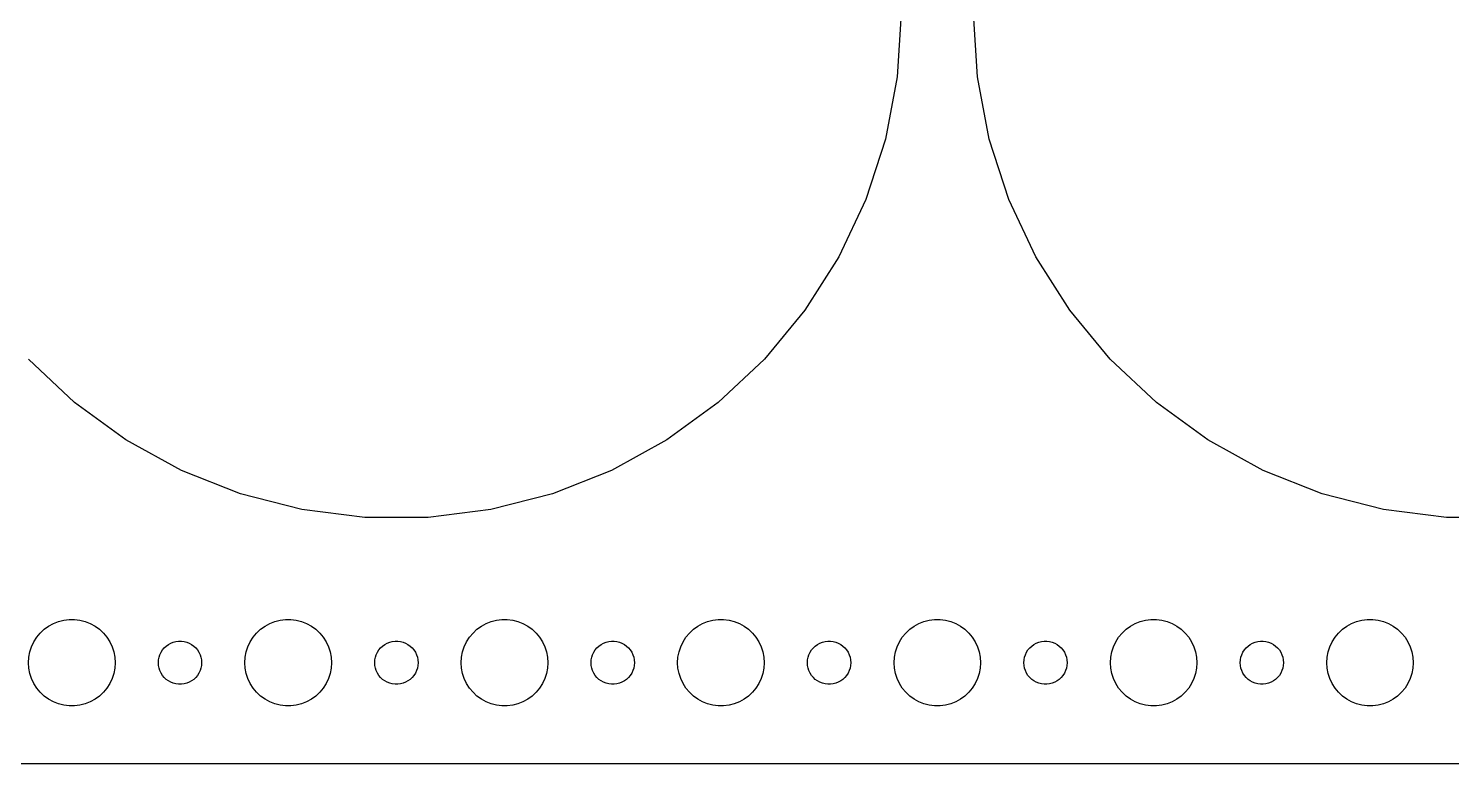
# Model space of a CAD drawing. Header units: metres. Extents: x -194 to 194, y 62 to 280.
# Drawn here: x -100.5 to -1.8, y 176 to 227 of the extents above; entities that cross this region are included whole.
import ezdxf

# ---------------------------------------------------------------- set-up
doc = ezdxf.new("R2010")
doc.units = ezdxf.units.M

msp = doc.modelspace()

# ---------------------------------------------------------------- linework, layer by layer
for p, q in [((-40, 228), (-40.276, 223.613)), ((-34.724, 223.613), (-35, 228)), ((-40.276, 223.613), (-41.0996, 219.296)), ((-33.9004, 219.296), (-34.724, 223.613)), ((-41.0996, 219.296), (-42.4578, 215.116)), ((-32.5422, 215.116), (-33.9004, 219.296)), ((-42.4578, 215.116), (-44.3293, 211.139)), ((-30.6707, 211.139), (-32.5422, 215.116)), ((-44.3293, 211.139), (-46.6844, 207.428)), ((-28.3156, 207.428), (-30.6707, 211.139)), ((-46.6844, 207.428), (-49.4861, 204.041)), ((-25.5139, 204.041), (-28.3156, 207.428)), ((-97.3098, 201.032), (-100.514, 204.041)), ((-49.4861, 204.041), (-52.6902, 201.032)), ((-22.3098, 201.032), (-25.5139, 204.041)), ((-93.7539, 198.449), (-97.3098, 201.032)), ((-52.6902, 201.032), (-56.2461, 198.449)), ((-18.7539, 198.449), (-22.3098, 201.032)), ((-89.9023, 196.331), (-93.7539, 198.449)), ((-56.2461, 198.449), (-60.0977, 196.331)), ((-14.9023, 196.331), (-18.7539, 198.449)), ((-85.8156, 194.713), (-89.9023, 196.331)), ((-60.0977, 196.331), (-64.1844, 194.713)), ((-10.8156, 194.713), (-14.9023, 196.331)), ((-81.5583, 193.62), (-85.8156, 194.713)), ((-64.1844, 194.713), (-68.4417, 193.62)), ((-6.55833, 193.62), (-10.8156, 194.713)), ((-77.1977, 193.069), (-81.5583, 193.62)), ((-68.4417, 193.62), (-72.8023, 193.069)), ((-2.19766, 193.069), (-6.55833, 193.62)), ((-72.8023, 193.069), (-77.1977, 193.069)), ((2.19766, 193.069), (-2.19766, 193.069)), ((-99.4123, 185.312), (-99.1075, 185.533)), ((-99.1075, 185.533), (-98.7773, 185.714)), ((-98.7773, 185.714), (-98.427, 185.853)), ((-98.427, 185.853), (-98.0621, 185.947)), ((-98.0621, 185.947), (-97.6884, 185.994)), ((-97.6884, 185.994), (-97.3116, 185.994)), ((-97.3116, 185.994), (-96.9379, 185.947)), ((-96.9379, 185.947), (-96.573, 185.853)), ((-96.573, 185.853), (-96.2227, 185.714)), ((-96.2227, 185.714), (-95.8925, 185.533)), ((-95.8925, 185.533), (-95.5877, 185.312)), ((-84.4123, 185.312), (-84.1075, 185.533)), ((-84.1075, 185.533), (-83.7773, 185.714)), ((-83.7773, 185.714), (-83.427, 185.853)), ((-83.427, 185.853), (-83.0621, 185.947)), ((-83.0621, 185.947), (-82.6884, 185.994)), ((-82.6884, 185.994), (-82.3116, 185.994)), ((-82.3116, 185.994), (-81.9379, 185.947)), ((-81.9379, 185.947), (-81.573, 185.853)), ((-81.573, 185.853), (-81.2227, 185.714)), ((-81.2227, 185.714), (-80.8925, 185.533)), ((-80.8925, 185.533), (-80.5877, 185.312)), ((-69.4123, 185.312), (-69.1075, 185.533)), ((-69.1075, 185.533), (-68.7773, 185.714)), ((-68.7773, 185.714), (-68.427, 185.853)), ((-68.427, 185.853), (-68.0621, 185.947)), ((-68.0621, 185.947), (-67.6884, 185.994)), ((-67.6884, 185.994), (-67.3116, 185.994)), ((-67.3116, 185.994), (-66.9379, 185.947)), ((-66.9379, 185.947), (-66.573, 185.853)), ((-66.573, 185.853), (-66.2227, 185.714)), ((-66.2227, 185.714), (-65.8925, 185.533)), ((-65.8925, 185.533), (-65.5877, 185.312)), ((-54.4123, 185.312), (-54.1075, 185.533)), ((-54.1075, 185.533), (-53.7773, 185.714)), ((-53.7773, 185.714), (-53.427, 185.853)), ((-53.427, 185.853), (-53.0621, 185.947)), ((-53.0621, 185.947), (-52.6884, 185.994)), ((-52.6884, 185.994), (-52.3116, 185.994)), ((-52.3116, 185.994), (-51.9379, 185.947)), ((-51.9379, 185.947), (-51.5729, 185.853)), ((-51.5729, 185.853), (-51.2227, 185.714)), ((-51.2227, 185.714), (-50.8925, 185.533)), ((-50.8925, 185.533), (-50.5877, 185.312)), ((-39.4123, 185.312), (-39.1075, 185.533)), ((-39.1075, 185.533), (-38.7773, 185.714)), ((-38.7773, 185.714), (-38.427, 185.853)), ((-38.427, 185.853), (-38.0621, 185.947)), ((-38.0621, 185.947), (-37.6884, 185.994)), ((-37.6884, 185.994), (-37.3116, 185.994)), ((-37.3116, 185.994), (-36.9379, 185.947)), ((-36.9379, 185.947), (-36.5729, 185.853)), ((-36.5729, 185.853), (-36.2227, 185.714)), ((-36.2227, 185.714), (-35.8925, 185.533)), ((-35.8925, 185.533), (-35.5877, 185.312)), ((-24.4123, 185.312), (-24.1075, 185.533)), ((-24.1075, 185.533), (-23.7773, 185.714)), ((-23.7773, 185.714), (-23.427, 185.853)), ((-23.427, 185.853), (-23.0621, 185.947)), ((-23.0621, 185.947), (-22.6884, 185.994)), ((-22.6884, 185.994), (-22.3116, 185.994)), ((-22.3116, 185.994), (-21.9379, 185.947)), ((-21.9379, 185.947), (-21.5729, 185.853)), ((-21.5729, 185.853), (-21.2227, 185.714)), ((-21.2227, 185.714), (-20.8925, 185.533)), ((-20.8925, 185.533), (-20.5877, 185.312)), ((-9.41226, 185.312), (-9.10747, 185.533)), ((-9.10747, 185.533), (-8.77733, 185.714)), ((-8.77733, 185.714), (-8.42705, 185.853)), ((-8.42705, 185.853), (-8.06213, 185.947)), ((-8.06213, 185.947), (-7.68837, 185.994)), ((-7.68837, 185.994), (-7.31161, 185.994)), ((-7.31161, 185.994), (-6.93785, 185.947)), ((-6.93785, 185.947), (-6.57294, 185.853)), ((-6.57294, 185.853), (-6.22266, 185.714)), ((-6.22266, 185.714), (-5.89252, 185.533)), ((-5.89252, 185.533), (-5.58772, 185.312)), ((-100.129, 184.445), (-99.927, 184.763)), ((-99.927, 184.763), (-99.6869, 185.054)), ((-99.6869, 185.054), (-99.4123, 185.312)), ((-95.5877, 185.312), (-95.3131, 185.054)), ((-95.3131, 185.054), (-95.073, 184.763)), ((-95.073, 184.763), (-94.8711, 184.445)), ((-90.2811, 184.473), (-90.0942, 184.497)), ((-90.0942, 184.497), (-89.9058, 184.497)), ((-89.9058, 184.497), (-89.7189, 184.473)), ((-85.1289, 184.445), (-84.927, 184.763)), ((-84.927, 184.763), (-84.6869, 185.054)), ((-84.6869, 185.054), (-84.4123, 185.312)), ((-80.5877, 185.312), (-80.3131, 185.054)), ((-80.3131, 185.054), (-80.073, 184.763)), ((-80.073, 184.763), (-79.8711, 184.445)), ((-75.2811, 184.473), (-75.0942, 184.497)), ((-75.0942, 184.497), (-74.9058, 184.497)), ((-74.9058, 184.497), (-74.7189, 184.473)), ((-70.1289, 184.445), (-69.927, 184.763)), ((-69.927, 184.763), (-69.6869, 185.054)), ((-69.6869, 185.054), (-69.4123, 185.312)), ((-65.5877, 185.312), (-65.3131, 185.054)), ((-65.3131, 185.054), (-65.073, 184.763)), ((-65.073, 184.763), (-64.8711, 184.445)), ((-60.2811, 184.473), (-60.0942, 184.497)), ((-60.0942, 184.497), (-59.9058, 184.497)), ((-59.9058, 184.497), (-59.7189, 184.473)), ((-55.1289, 184.445), (-54.927, 184.763)), ((-54.927, 184.763), (-54.6869, 185.054)), ((-54.6869, 185.054), (-54.4123, 185.312)), ((-50.5877, 185.312), (-50.3131, 185.054)), ((-50.3131, 185.054), (-50.0729, 184.763)), ((-50.0729, 184.763), (-49.8711, 184.445)), ((-45.2811, 184.473), (-45.0942, 184.497)), ((-45.0942, 184.497), (-44.9058, 184.497)), ((-44.9058, 184.497), (-44.7189, 184.473)), ((-40.1289, 184.445), (-39.927, 184.763)), ((-39.927, 184.763), (-39.6869, 185.054)), ((-39.6869, 185.054), (-39.4123, 185.312)), ((-35.5877, 185.312), (-35.3131, 185.054)), ((-35.3131, 185.054), (-35.0729, 184.763)), ((-35.0729, 184.763), (-34.8711, 184.445)), ((-30.2811, 184.473), (-30.0942, 184.497)), ((-30.0942, 184.497), (-29.9058, 184.497)), ((-29.9058, 184.497), (-29.7189, 184.473)), ((-25.1289, 184.445), (-24.927, 184.763)), ((-24.927, 184.763), (-24.6869, 185.054)), ((-24.6869, 185.054), (-24.4123, 185.312)), ((-20.5877, 185.312), (-20.3131, 185.054)), ((-20.3131, 185.054), (-20.0729, 184.763)), ((-20.0729, 184.763), (-19.8711, 184.445)), ((-15.2811, 184.473), (-15.0942, 184.497)), ((-15.0942, 184.497), (-14.9058, 184.497)), ((-14.9058, 184.497), (-14.7189, 184.473)), ((-10.1289, 184.445), (-9.92705, 184.763)), ((-9.92705, 184.763), (-9.6869, 185.054)), ((-9.6869, 185.054), (-9.41226, 185.312)), ((-5.58772, 185.312), (-5.31308, 185.054)), ((-5.31308, 185.054), (-5.07294, 184.763)), ((-5.07294, 184.763), (-4.87108, 184.445)), ((-100.476, 183.376), (-100.406, 183.746)), ((-100.406, 183.746), (-100.289, 184.104)), ((-100.289, 184.104), (-100.129, 184.445)), ((-94.8711, 184.445), (-94.7107, 184.104)), ((-94.7107, 184.104), (-94.5943, 183.746)), ((-94.5943, 183.746), (-94.5237, 183.376)), ((-91.4529, 183.373), (-91.3947, 183.552)), ((-91.3947, 183.552), (-91.3145, 183.723)), ((-91.3145, 183.723), (-91.2135, 183.882)), ((-91.2135, 183.882), (-91.0934, 184.027)), ((-91.0934, 184.027), (-90.9561, 184.156)), ((-90.9561, 184.156), (-90.8037, 184.266)), ((-90.8037, 184.266), (-90.6387, 184.357)), ((-90.6387, 184.357), (-90.4635, 184.427)), ((-90.4635, 184.427), (-90.2811, 184.473)), ((-89.7189, 184.473), (-89.5365, 184.427)), ((-89.5365, 184.427), (-89.3613, 184.357)), ((-89.3613, 184.357), (-89.1963, 184.266)), ((-89.1963, 184.266), (-89.0439, 184.156)), ((-89.0439, 184.156), (-88.9065, 184.027)), ((-88.9065, 184.027), (-88.7865, 183.882)), ((-88.7865, 183.882), (-88.6855, 183.723)), ((-88.6855, 183.723), (-88.6053, 183.552)), ((-88.6053, 183.552), (-88.5471, 183.373)), ((-85.4763, 183.376), (-85.4057, 183.746)), ((-85.4057, 183.746), (-85.2893, 184.104)), ((-85.2893, 184.104), (-85.1289, 184.445)), ((-79.8711, 184.445), (-79.7107, 184.104)), ((-79.7107, 184.104), (-79.5943, 183.746)), ((-79.5943, 183.746), (-79.5237, 183.376)), ((-76.4529, 183.373), (-76.3947, 183.552)), ((-76.3947, 183.552), (-76.3145, 183.723)), ((-76.3145, 183.723), (-76.2135, 183.882)), ((-76.2135, 183.882), (-76.0934, 184.027)), ((-76.0934, 184.027), (-75.9561, 184.156)), ((-75.9561, 184.156), (-75.8037, 184.266)), ((-75.8037, 184.266), (-75.6387, 184.357)), ((-75.6387, 184.357), (-75.4635, 184.427)), ((-75.4635, 184.427), (-75.2811, 184.473)), ((-74.7189, 184.473), (-74.5365, 184.427)), ((-74.5365, 184.427), (-74.3613, 184.357)), ((-74.3613, 184.357), (-74.1963, 184.266)), ((-74.1963, 184.266), (-74.0439, 184.156)), ((-74.0439, 184.156), (-73.9065, 184.027)), ((-73.9065, 184.027), (-73.7865, 183.882)), ((-73.7865, 183.882), (-73.6855, 183.723)), ((-73.6855, 183.723), (-73.6053, 183.552)), ((-73.6053, 183.552), (-73.5471, 183.373)), ((-70.4763, 183.376), (-70.4057, 183.746)), ((-70.4057, 183.746), (-70.2893, 184.104)), ((-70.2893, 184.104), (-70.1289, 184.445)), ((-64.8711, 184.445), (-64.7107, 184.104)), ((-64.7107, 184.104), (-64.5943, 183.746)), ((-64.5943, 183.746), (-64.5237, 183.376)), ((-61.4529, 183.373), (-61.3947, 183.552)), ((-61.3947, 183.552), (-61.3145, 183.723)), ((-61.3145, 183.723), (-61.2135, 183.882)), ((-61.2135, 183.882), (-61.0934, 184.027)), ((-61.0934, 184.027), (-60.9561, 184.156)), ((-60.9561, 184.156), (-60.8037, 184.266)), ((-60.8037, 184.266), (-60.6387, 184.357)), ((-60.6387, 184.357), (-60.4635, 184.427)), ((-60.4635, 184.427), (-60.2811, 184.473)), ((-59.7189, 184.473), (-59.5365, 184.427)), ((-59.5365, 184.427), (-59.3613, 184.357)), ((-59.3613, 184.357), (-59.1963, 184.266)), ((-59.1963, 184.266), (-59.0439, 184.156)), ((-59.0439, 184.156), (-58.9065, 184.027)), ((-58.9065, 184.027), (-58.7865, 183.882)), ((-58.7865, 183.882), (-58.6855, 183.723)), ((-58.6855, 183.723), (-58.6053, 183.552)), ((-58.6053, 183.552), (-58.5471, 183.373)), ((-55.4763, 183.376), (-55.4057, 183.746)), ((-55.4057, 183.746), (-55.2893, 184.104)), ((-55.2893, 184.104), (-55.1289, 184.445)), ((-49.8711, 184.445), (-49.7107, 184.104)), ((-49.7107, 184.104), (-49.5942, 183.746)), ((-49.5942, 183.746), (-49.5237, 183.376)), ((-46.4529, 183.373), (-46.3947, 183.552)), ((-46.3947, 183.552), (-46.3145, 183.723)), ((-46.3145, 183.723), (-46.2135, 183.882)), ((-46.2135, 183.882), (-46.0934, 184.027)), ((-46.0934, 184.027), (-45.9561, 184.156)), ((-45.9561, 184.156), (-45.8037, 184.266)), ((-45.8037, 184.266), (-45.6387, 184.357)), ((-45.6387, 184.357), (-45.4635, 184.427)), ((-45.4635, 184.427), (-45.2811, 184.473)), ((-44.7189, 184.473), (-44.5365, 184.427)), ((-44.5365, 184.427), (-44.3613, 184.357)), ((-44.3613, 184.357), (-44.1963, 184.266)), ((-44.1963, 184.266), (-44.0439, 184.156)), ((-44.0439, 184.156), (-43.9065, 184.027)), ((-43.9065, 184.027), (-43.7865, 183.882)), ((-43.7865, 183.882), (-43.6855, 183.723)), ((-43.6855, 183.723), (-43.6053, 183.552)), ((-43.6053, 183.552), (-43.5471, 183.373)), ((-40.4763, 183.376), (-40.4057, 183.746)), ((-40.4057, 183.746), (-40.2893, 184.104)), ((-40.2893, 184.104), (-40.1289, 184.445)), ((-34.8711, 184.445), (-34.7107, 184.104)), ((-34.7107, 184.104), (-34.5942, 183.746)), ((-34.5942, 183.746), (-34.5237, 183.376)), ((-31.4529, 183.373), (-31.3947, 183.552)), ((-31.3947, 183.552), (-31.3145, 183.723)), ((-31.3145, 183.723), (-31.2135, 183.882)), ((-31.2135, 183.882), (-31.0934, 184.027)), ((-31.0934, 184.027), (-30.9561, 184.156)), ((-30.9561, 184.156), (-30.8037, 184.266)), ((-30.8037, 184.266), (-30.6387, 184.357)), ((-30.6387, 184.357), (-30.4635, 184.427)), ((-30.4635, 184.427), (-30.2811, 184.473)), ((-29.7189, 184.473), (-29.5365, 184.427)), ((-29.5365, 184.427), (-29.3613, 184.357)), ((-29.3613, 184.357), (-29.1963, 184.266)), ((-29.1963, 184.266), (-29.0439, 184.156)), ((-29.0439, 184.156), (-28.9065, 184.027)), ((-28.9065, 184.027), (-28.7865, 183.882)), ((-28.7865, 183.882), (-28.6855, 183.723)), ((-28.6855, 183.723), (-28.6053, 183.552)), ((-28.6053, 183.552), (-28.5471, 183.373)), ((-25.4763, 183.376), (-25.4057, 183.746)), ((-25.4057, 183.746), (-25.2893, 184.104)), ((-25.2893, 184.104), (-25.1289, 184.445)), ((-19.8711, 184.445), (-19.7107, 184.104)), ((-19.7107, 184.104), (-19.5942, 183.746)), ((-19.5942, 183.746), (-19.5237, 183.376)), ((-16.4529, 183.373), (-16.3947, 183.552)), ((-16.3947, 183.552), (-16.3145, 183.723)), ((-16.3145, 183.723), (-16.2135, 183.882)), ((-16.2135, 183.882), (-16.0934, 184.027)), ((-16.0934, 184.027), (-15.9561, 184.156)), ((-15.9561, 184.156), (-15.8037, 184.266)), ((-15.8037, 184.266), (-15.6387, 184.357)), ((-15.6387, 184.357), (-15.4635, 184.427)), ((-15.4635, 184.427), (-15.2811, 184.473)), ((-14.7189, 184.473), (-14.5365, 184.427)), ((-14.5365, 184.427), (-14.3613, 184.357)), ((-14.3613, 184.357), (-14.1963, 184.266)), ((-14.1963, 184.266), (-14.0439, 184.156)), ((-14.0439, 184.156), (-13.9065, 184.027)), ((-13.9065, 184.027), (-13.7865, 183.882)), ((-13.7865, 183.882), (-13.6855, 183.723)), ((-13.6855, 183.723), (-13.6053, 183.552)), ((-13.6053, 183.552), (-13.5471, 183.373)), ((-10.4763, 183.376), (-10.4057, 183.746)), ((-10.4057, 183.746), (-10.2893, 184.104)), ((-10.2893, 184.104), (-10.1289, 184.445)), ((-4.87108, 184.445), (-4.71066, 184.104)), ((-4.71066, 184.104), (-4.59424, 183.746)), ((-4.59424, 183.746), (-4.52365, 183.376)), ((-100.5, 183), (-100.476, 183.376)), ((-100.476, 182.624), (-100.5, 183)), ((-100.406, 182.254), (-100.476, 182.624)), ((-94.5237, 182.624), (-94.5943, 182.254)), ((-94.5237, 183.376), (-94.5, 183)), ((-94.5, 183), (-94.5237, 182.624)), ((-91.5, 183), (-91.4882, 183.188)), ((-91.4882, 182.812), (-91.5, 183)), ((-91.4882, 183.188), (-91.4529, 183.373)), ((-91.4529, 182.627), (-91.4882, 182.812)), ((-91.3947, 182.448), (-91.4529, 182.627)), ((-88.5471, 182.627), (-88.6053, 182.448)), ((-88.5471, 183.373), (-88.5118, 183.188)), ((-88.5118, 182.812), (-88.5471, 182.627)), ((-88.5118, 183.188), (-88.5, 183)), ((-88.5, 183), (-88.5118, 182.812)), ((-85.5, 183), (-85.4763, 183.376)), ((-85.4763, 182.624), (-85.5, 183)), ((-85.4057, 182.254), (-85.4763, 182.624)), ((-79.5237, 182.624), (-79.5943, 182.254)), ((-79.5237, 183.376), (-79.5, 183)), ((-79.5, 183), (-79.5237, 182.624)), ((-76.5, 183), (-76.4882, 183.188)), ((-76.4882, 182.812), (-76.5, 183)), ((-76.4882, 183.188), (-76.4529, 183.373)), ((-76.4529, 182.627), (-76.4882, 182.812)), ((-76.3947, 182.448), (-76.4529, 182.627)), ((-73.5471, 182.627), (-73.6053, 182.448)), ((-73.5471, 183.373), (-73.5118, 183.188)), ((-73.5118, 182.812), (-73.5471, 182.627)), ((-73.5118, 183.188), (-73.5, 183)), ((-73.5, 183), (-73.5118, 182.812)), ((-70.5, 183), (-70.4763, 183.376)), ((-70.4763, 182.624), (-70.5, 183)), ((-70.4057, 182.254), (-70.4763, 182.624)), ((-64.5237, 182.624), (-64.5943, 182.254)), ((-64.5237, 183.376), (-64.5, 183)), ((-64.5, 183), (-64.5237, 182.624)), ((-61.5, 183), (-61.4882, 183.188)), ((-61.4882, 182.812), (-61.5, 183)), ((-61.4882, 183.188), (-61.4529, 183.373)), ((-61.4529, 182.627), (-61.4882, 182.812)), ((-61.3947, 182.448), (-61.4529, 182.627)), ((-58.5471, 182.627), (-58.6053, 182.448)), ((-58.5471, 183.373), (-58.5118, 183.188)), ((-58.5118, 182.812), (-58.5471, 182.627)), ((-58.5118, 183.188), (-58.5, 183)), ((-58.5, 183), (-58.5118, 182.812)), ((-55.5, 183), (-55.4763, 183.376)), ((-55.4763, 182.624), (-55.5, 183)), ((-55.4057, 182.254), (-55.4763, 182.624)), ((-49.5237, 182.624), (-49.5942, 182.254)), ((-49.5237, 183.376), (-49.5, 183)), ((-49.5, 183), (-49.5237, 182.624)), ((-46.5, 183), (-46.4882, 183.188)), ((-46.4882, 182.812), (-46.5, 183)), ((-46.4882, 183.188), (-46.4529, 183.373)), ((-46.4529, 182.627), (-46.4882, 182.812)), ((-46.3947, 182.448), (-46.4529, 182.627)), ((-43.5471, 182.627), (-43.6053, 182.448)), ((-43.5471, 183.373), (-43.5118, 183.188)), ((-43.5118, 182.812), (-43.5471, 182.627)), ((-43.5118, 183.188), (-43.5, 183)), ((-43.5, 183), (-43.5118, 182.812)), ((-40.5, 183), (-40.4763, 183.376)), ((-40.4763, 182.624), (-40.5, 183)), ((-40.4057, 182.254), (-40.4763, 182.624)), ((-34.5237, 182.624), (-34.5942, 182.254)), ((-34.5237, 183.376), (-34.5, 183)), ((-34.5, 183), (-34.5237, 182.624)), ((-31.5, 183), (-31.4882, 183.188)), ((-31.4882, 182.812), (-31.5, 183)), ((-31.4882, 183.188), (-31.4529, 183.373)), ((-31.4529, 182.627), (-31.4882, 182.812)), ((-31.3947, 182.448), (-31.4529, 182.627)), ((-28.5471, 182.627), (-28.6053, 182.448)), ((-28.5471, 183.373), (-28.5118, 183.188)), ((-28.5118, 182.812), (-28.5471, 182.627)), ((-28.5118, 183.188), (-28.5, 183)), ((-28.5, 183), (-28.5118, 182.812)), ((-25.5, 183), (-25.4763, 183.376)), ((-25.4763, 182.624), (-25.5, 183)), ((-25.4057, 182.254), (-25.4763, 182.624)), ((-19.5237, 182.624), (-19.5942, 182.254)), ((-19.5237, 183.376), (-19.5, 183)), ((-19.5, 183), (-19.5237, 182.624)), ((-16.5, 183), (-16.4882, 183.188)), ((-16.4882, 182.812), (-16.5, 183)), ((-16.4882, 183.188), (-16.4529, 183.373)), ((-16.4529, 182.627), (-16.4882, 182.812)), ((-16.3947, 182.448), (-16.4529, 182.627)), ((-13.5471, 182.627), (-13.6053, 182.448)), ((-13.5471, 183.373), (-13.5118, 183.188)), ((-13.5118, 182.812), (-13.5471, 182.627)), ((-13.5118, 183.188), (-13.5, 183)), ((-13.5, 183), (-13.5118, 182.812)), ((-10.5, 183), (-10.4763, 183.376)), ((-10.4763, 182.624), (-10.5, 183)), ((-10.4057, 182.254), (-10.4763, 182.624)), ((-4.52365, 182.624), (-4.59424, 182.254)), ((-4.52365, 183.376), (-4.5, 183)), ((-4.5, 183), (-4.52365, 182.624)), ((-100.289, 181.896), (-100.406, 182.254)), ((-100.129, 181.555), (-100.289, 181.896)), ((-99.927, 181.237), (-100.129, 181.555)), ((-94.8711, 181.555), (-95.073, 181.237)), ((-94.7107, 181.896), (-94.8711, 181.555)), ((-94.5943, 182.254), (-94.7107, 181.896)), ((-91.3145, 182.277), (-91.3947, 182.448)), ((-91.2135, 182.118), (-91.3145, 182.277)), ((-91.0934, 181.973), (-91.2135, 182.118)), ((-90.9561, 181.844), (-91.0934, 181.973)), ((-90.8037, 181.734), (-90.9561, 181.844)), ((-90.6387, 181.643), (-90.8037, 181.734)), ((-90.4635, 181.573), (-90.6387, 181.643)), ((-90.2811, 181.527), (-90.4635, 181.573)), ((-89.5365, 181.573), (-89.7189, 181.527)), ((-89.3613, 181.643), (-89.5365, 181.573)), ((-89.1963, 181.734), (-89.3613, 181.643)), ((-89.0439, 181.844), (-89.1963, 181.734)), ((-88.9065, 181.973), (-89.0439, 181.844)), ((-88.7865, 182.118), (-88.9065, 181.973)), ((-88.6855, 182.277), (-88.7865, 182.118)), ((-88.6053, 182.448), (-88.6855, 182.277)), ((-85.2893, 181.896), (-85.4057, 182.254)), ((-85.1289, 181.555), (-85.2893, 181.896)), ((-84.927, 181.237), (-85.1289, 181.555)), ((-79.8711, 181.555), (-80.073, 181.237)), ((-79.7107, 181.896), (-79.8711, 181.555)), ((-79.5943, 182.254), (-79.7107, 181.896)), ((-76.3145, 182.277), (-76.3947, 182.448)), ((-76.2135, 182.118), (-76.3145, 182.277)), ((-76.0934, 181.973), (-76.2135, 182.118)), ((-75.9561, 181.844), (-76.0934, 181.973)), ((-75.8037, 181.734), (-75.9561, 181.844)), ((-75.6387, 181.643), (-75.8037, 181.734)), ((-75.4635, 181.573), (-75.6387, 181.643)), ((-75.2811, 181.527), (-75.4635, 181.573)), ((-74.5365, 181.573), (-74.7189, 181.527)), ((-74.3613, 181.643), (-74.5365, 181.573)), ((-74.1963, 181.734), (-74.3613, 181.643)), ((-74.0439, 181.844), (-74.1963, 181.734)), ((-73.9065, 181.973), (-74.0439, 181.844)), ((-73.7865, 182.118), (-73.9065, 181.973)), ((-73.6855, 182.277), (-73.7865, 182.118)), ((-73.6053, 182.448), (-73.6855, 182.277)), ((-70.2893, 181.896), (-70.4057, 182.254)), ((-70.1289, 181.555), (-70.2893, 181.896)), ((-69.927, 181.237), (-70.1289, 181.555)), ((-64.8711, 181.555), (-65.073, 181.237)), ((-64.7107, 181.896), (-64.8711, 181.555)), ((-64.5943, 182.254), (-64.7107, 181.896)), ((-61.3145, 182.277), (-61.3947, 182.448)), ((-61.2135, 182.118), (-61.3145, 182.277)), ((-61.0934, 181.973), (-61.2135, 182.118)), ((-60.9561, 181.844), (-61.0934, 181.973)), ((-60.8037, 181.734), (-60.9561, 181.844)), ((-60.6387, 181.643), (-60.8037, 181.734)), ((-60.4635, 181.573), (-60.6387, 181.643)), ((-60.2811, 181.527), (-60.4635, 181.573)), ((-59.5365, 181.573), (-59.7189, 181.527)), ((-59.3613, 181.643), (-59.5365, 181.573)), ((-59.1963, 181.734), (-59.3613, 181.643)), ((-59.0439, 181.844), (-59.1963, 181.734)), ((-58.9065, 181.973), (-59.0439, 181.844)), ((-58.7865, 182.118), (-58.9065, 181.973)), ((-58.6855, 182.277), (-58.7865, 182.118)), ((-58.6053, 182.448), (-58.6855, 182.277)), ((-55.2893, 181.896), (-55.4057, 182.254)), ((-55.1289, 181.555), (-55.2893, 181.896)), ((-54.927, 181.237), (-55.1289, 181.555)), ((-49.8711, 181.555), (-50.0729, 181.237)), ((-49.7107, 181.896), (-49.8711, 181.555)), ((-49.5942, 182.254), (-49.7107, 181.896)), ((-46.3145, 182.277), (-46.3947, 182.448)), ((-46.2135, 182.118), (-46.3145, 182.277)), ((-46.0934, 181.973), (-46.2135, 182.118)), ((-45.9561, 181.844), (-46.0934, 181.973)), ((-45.8037, 181.734), (-45.9561, 181.844)), ((-45.6387, 181.643), (-45.8037, 181.734)), ((-45.4635, 181.573), (-45.6387, 181.643)), ((-45.2811, 181.527), (-45.4635, 181.573)), ((-44.5365, 181.573), (-44.7189, 181.527)), ((-44.3613, 181.643), (-44.5365, 181.573)), ((-44.1963, 181.734), (-44.3613, 181.643)), ((-44.0439, 181.844), (-44.1963, 181.734)), ((-43.9065, 181.973), (-44.0439, 181.844)), ((-43.7865, 182.118), (-43.9065, 181.973)), ((-43.6855, 182.277), (-43.7865, 182.118)), ((-43.6053, 182.448), (-43.6855, 182.277)), ((-40.2893, 181.896), (-40.4057, 182.254)), ((-40.1289, 181.555), (-40.2893, 181.896)), ((-39.927, 181.237), (-40.1289, 181.555)), ((-34.8711, 181.555), (-35.0729, 181.237)), ((-34.7107, 181.896), (-34.8711, 181.555)), ((-34.5942, 182.254), (-34.7107, 181.896)), ((-31.3145, 182.277), (-31.3947, 182.448)), ((-31.2135, 182.118), (-31.3145, 182.277)), ((-31.0934, 181.973), (-31.2135, 182.118)), ((-30.9561, 181.844), (-31.0934, 181.973)), ((-30.8037, 181.734), (-30.9561, 181.844)), ((-30.6387, 181.643), (-30.8037, 181.734)), ((-30.4635, 181.573), (-30.6387, 181.643)), ((-30.2811, 181.527), (-30.4635, 181.573)), ((-29.5365, 181.573), (-29.7189, 181.527)), ((-29.3613, 181.643), (-29.5365, 181.573)), ((-29.1963, 181.734), (-29.3613, 181.643)), ((-29.0439, 181.844), (-29.1963, 181.734)), ((-28.9065, 181.973), (-29.0439, 181.844)), ((-28.7865, 182.118), (-28.9065, 181.973)), ((-28.6855, 182.277), (-28.7865, 182.118)), ((-28.6053, 182.448), (-28.6855, 182.277)), ((-25.2893, 181.896), (-25.4057, 182.254)), ((-25.1289, 181.555), (-25.2893, 181.896)), ((-24.927, 181.237), (-25.1289, 181.555)), ((-19.8711, 181.555), (-20.0729, 181.237)), ((-19.7107, 181.896), (-19.8711, 181.555)), ((-19.5942, 182.254), (-19.7107, 181.896)), ((-16.3145, 182.277), (-16.3947, 182.448)), ((-16.2135, 182.118), (-16.3145, 182.277)), ((-16.0934, 181.973), (-16.2135, 182.118)), ((-15.9561, 181.844), (-16.0934, 181.973)), ((-15.8037, 181.734), (-15.9561, 181.844)), ((-15.6387, 181.643), (-15.8037, 181.734)), ((-15.4635, 181.573), (-15.6387, 181.643)), ((-15.2811, 181.527), (-15.4635, 181.573)), ((-14.5365, 181.573), (-14.7189, 181.527)), ((-14.3613, 181.643), (-14.5365, 181.573)), ((-14.1963, 181.734), (-14.3613, 181.643)), ((-14.0439, 181.844), (-14.1963, 181.734)), ((-13.9065, 181.973), (-14.0439, 181.844)), ((-13.7865, 182.118), (-13.9065, 181.973)), ((-13.6855, 182.277), (-13.7865, 182.118)), ((-13.6053, 182.448), (-13.6855, 182.277)), ((-10.2893, 181.896), (-10.4057, 182.254)), ((-10.1289, 181.555), (-10.2893, 181.896)), ((-9.92705, 181.237), (-10.1289, 181.555)), ((-4.87108, 181.555), (-5.07294, 181.237)), ((-4.71066, 181.896), (-4.87108, 181.555)), ((-4.59424, 182.254), (-4.71066, 181.896)), ((-99.6869, 180.946), (-99.927, 181.237)), ((-99.4123, 180.688), (-99.6869, 180.946)), ((-99.1075, 180.467), (-99.4123, 180.688)), ((-95.5877, 180.688), (-95.8925, 180.467)), ((-95.3131, 180.946), (-95.5877, 180.688)), ((-95.073, 181.237), (-95.3131, 180.946)), ((-90.0942, 181.503), (-90.2811, 181.527)), ((-89.9058, 181.503), (-90.0942, 181.503)), ((-89.7189, 181.527), (-89.9058, 181.503)), ((-84.6869, 180.946), (-84.927, 181.237)), ((-84.4123, 180.688), (-84.6869, 180.946)), ((-84.1075, 180.467), (-84.4123, 180.688)), ((-80.5877, 180.688), (-80.8925, 180.467)), ((-80.3131, 180.946), (-80.5877, 180.688)), ((-80.073, 181.237), (-80.3131, 180.946)), ((-75.0942, 181.503), (-75.2811, 181.527)), ((-74.9058, 181.503), (-75.0942, 181.503)), ((-74.7189, 181.527), (-74.9058, 181.503)), ((-69.6869, 180.946), (-69.927, 181.237)), ((-69.4123, 180.688), (-69.6869, 180.946)), ((-69.1075, 180.467), (-69.4123, 180.688)), ((-65.5877, 180.688), (-65.8925, 180.467)), ((-65.3131, 180.946), (-65.5877, 180.688)), ((-65.073, 181.237), (-65.3131, 180.946)), ((-60.0942, 181.503), (-60.2811, 181.527)), ((-59.9058, 181.503), (-60.0942, 181.503)), ((-59.7189, 181.527), (-59.9058, 181.503)), ((-54.6869, 180.946), (-54.927, 181.237)), ((-54.4123, 180.688), (-54.6869, 180.946)), ((-54.1075, 180.467), (-54.4123, 180.688)), ((-50.5877, 180.688), (-50.8925, 180.467)), ((-50.3131, 180.946), (-50.5877, 180.688)), ((-50.0729, 181.237), (-50.3131, 180.946)), ((-45.0942, 181.503), (-45.2811, 181.527)), ((-44.9058, 181.503), (-45.0942, 181.503)), ((-44.7189, 181.527), (-44.9058, 181.503)), ((-39.6869, 180.946), (-39.927, 181.237)), ((-39.4123, 180.688), (-39.6869, 180.946)), ((-39.1075, 180.467), (-39.4123, 180.688)), ((-35.5877, 180.688), (-35.8925, 180.467)), ((-35.3131, 180.946), (-35.5877, 180.688)), ((-35.0729, 181.237), (-35.3131, 180.946)), ((-30.0942, 181.503), (-30.2811, 181.527)), ((-29.9058, 181.503), (-30.0942, 181.503)), ((-29.7189, 181.527), (-29.9058, 181.503)), ((-24.6869, 180.946), (-24.927, 181.237)), ((-24.4123, 180.688), (-24.6869, 180.946)), ((-24.1075, 180.467), (-24.4123, 180.688)), ((-20.5877, 180.688), (-20.8925, 180.467)), ((-20.3131, 180.946), (-20.5877, 180.688)), ((-20.0729, 181.237), (-20.3131, 180.946)), ((-15.0942, 181.503), (-15.2811, 181.527)), ((-14.9058, 181.503), (-15.0942, 181.503)), ((-14.7189, 181.527), (-14.9058, 181.503)), ((-9.6869, 180.946), (-9.92705, 181.237)), ((-9.41226, 180.688), (-9.6869, 180.946)), ((-9.10747, 180.467), (-9.41226, 180.688)), ((-5.58772, 180.688), (-5.89252, 180.467)), ((-5.31308, 180.946), (-5.58772, 180.688)), ((-5.07294, 181.237), (-5.31308, 180.946)), ((-98.7773, 180.286), (-99.1075, 180.467)), ((-98.427, 180.147), (-98.7773, 180.286)), ((-98.0621, 180.053), (-98.427, 180.147)), ((-97.6884, 180.006), (-98.0621, 180.053)), ((-97.3116, 180.006), (-97.6884, 180.006)), ((-96.9379, 180.053), (-97.3116, 180.006)), ((-96.573, 180.147), (-96.9379, 180.053)), ((-96.2227, 180.286), (-96.573, 180.147)), ((-95.8925, 180.467), (-96.2227, 180.286)), ((-83.7773, 180.286), (-84.1075, 180.467)), ((-83.427, 180.147), (-83.7773, 180.286)), ((-83.0621, 180.053), (-83.427, 180.147)), ((-82.6884, 180.006), (-83.0621, 180.053)), ((-82.3116, 180.006), (-82.6884, 180.006)), ((-81.9379, 180.053), (-82.3116, 180.006)), ((-81.573, 180.147), (-81.9379, 180.053)), ((-81.2227, 180.286), (-81.573, 180.147)), ((-80.8925, 180.467), (-81.2227, 180.286)), ((-68.7773, 180.286), (-69.1075, 180.467)), ((-68.427, 180.147), (-68.7773, 180.286)), ((-68.0621, 180.053), (-68.427, 180.147)), ((-67.6884, 180.006), (-68.0621, 180.053)), ((-67.3116, 180.006), (-67.6884, 180.006)), ((-66.9379, 180.053), (-67.3116, 180.006)), ((-66.573, 180.147), (-66.9379, 180.053)), ((-66.2227, 180.286), (-66.573, 180.147)), ((-65.8925, 180.467), (-66.2227, 180.286)), ((-53.7773, 180.286), (-54.1075, 180.467)), ((-53.427, 180.147), (-53.7773, 180.286)), ((-53.0621, 180.053), (-53.427, 180.147)), ((-52.6884, 180.006), (-53.0621, 180.053)), ((-52.3116, 180.006), (-52.6884, 180.006)), ((-51.9379, 180.053), (-52.3116, 180.006)), ((-51.5729, 180.147), (-51.9379, 180.053)), ((-51.2227, 180.286), (-51.5729, 180.147)), ((-50.8925, 180.467), (-51.2227, 180.286)), ((-38.7773, 180.286), (-39.1075, 180.467)), ((-38.427, 180.147), (-38.7773, 180.286)), ((-38.0621, 180.053), (-38.427, 180.147)), ((-37.6884, 180.006), (-38.0621, 180.053)), ((-37.3116, 180.006), (-37.6884, 180.006)), ((-36.9379, 180.053), (-37.3116, 180.006)), ((-36.5729, 180.147), (-36.9379, 180.053)), ((-36.2227, 180.286), (-36.5729, 180.147)), ((-35.8925, 180.467), (-36.2227, 180.286)), ((-23.7773, 180.286), (-24.1075, 180.467)), ((-23.427, 180.147), (-23.7773, 180.286)), ((-23.0621, 180.053), (-23.427, 180.147)), ((-22.6884, 180.006), (-23.0621, 180.053)), ((-22.3116, 180.006), (-22.6884, 180.006)), ((-21.9379, 180.053), (-22.3116, 180.006)), ((-21.5729, 180.147), (-21.9379, 180.053)), ((-21.2227, 180.286), (-21.5729, 180.147)), ((-20.8925, 180.467), (-21.2227, 180.286)), ((-8.77733, 180.286), (-9.10747, 180.467)), ((-8.42705, 180.147), (-8.77733, 180.286)), ((-8.06213, 180.053), (-8.42705, 180.147)), ((-7.68837, 180.006), (-8.06213, 180.053)), ((-7.31161, 180.006), (-7.68837, 180.006)), ((-6.93785, 180.053), (-7.31161, 180.006)), ((-6.57294, 180.147), (-6.93785, 180.053)), ((-6.22266, 180.286), (-6.57294, 180.147)), ((-5.89252, 180.467), (-6.22266, 180.286)), ((-189.814, 176.01), (189.814, 176.01))]:
    msp.add_line(p, q)

doc.saveas('drawing.dxf')
